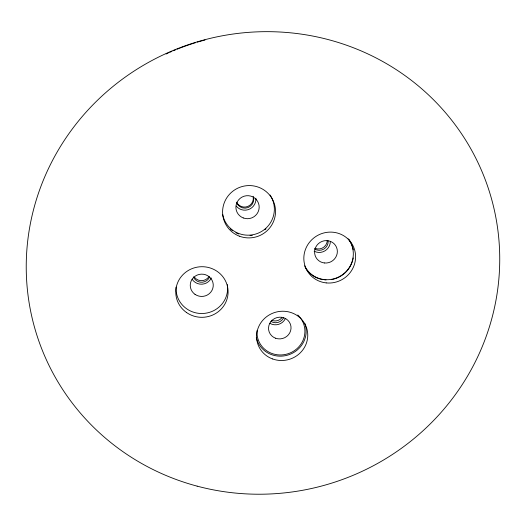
<?xml version="1.0" encoding="UTF-8"?>
<svg xmlns="http://www.w3.org/2000/svg" width="526" height="526" viewBox="0 0 526 526"><rect width="100%" height="100%" fill="white"/><g stroke="black" fill="none" stroke-linecap="round" stroke-linejoin="round"><path stroke-width="0.79" d="M281.791 317.882A8.547 8.219 -17.1 0 1 271.679 320.268M209.092 276.347A8.699 8.449 -2.5 0 1 194.469 277.248M327.29 240.362A8.686 8.429 -32 0 1 314.975 248.259M253.289 197.506A8.797 8.705 -19 0 1 236.608 202.168M253.177 196.29A8.857 8.758 -19 0 1 247.963 207.586A8.857 8.758 -19 0 1 236.595 202.517M209.532 277.209A8.751 8.501 -2.6 0 1 193.377 276.827M283.573 317.803A8.607 8.265 -17.1 0 1 270.89 321.36M328.152 240.901A8.738 8.482 -31.9 0 1 314.476 248.87M166.104 54A219.388 214.075 -17.7 0 1 168.274 53.001M169.72 52.344A219.388 214.075 -17.7 0 1 171.91 51.384M173.37 50.759A219.388 214.075 -17.7 0 1 175.572 49.832M177.045 49.234A219.388 214.075 -17.7 0 1 179.267 48.353M180.004 48.063A219.388 214.075 -17.7 0 1 192.766 43.553M193.522 43.31A219.388 214.075 -17.7 0 1 195.803 42.599M197.329 42.139A219.388 214.075 -17.7 0 1 205.002 40.015M265.985 228.817A26.616 26.254 -18.8 0 1 264.821 229.803M252.289 235.319A26.616 26.254 -18.8 0 1 250.008 235.589M238.692 233.971A26.616 26.254 -18.8 0 1 235.891 232.735M232.624 230.75A26.616 26.254 -18.8 0 1 230.243 228.836M299.866 317.211A24.064 23.019 -17.1 0 1 287.814 353.827A24.064 23.019 -17.1 0 1 257.05 330.584M297.775 314.995A24.064 23.019 -17.1 0 1 299.373 316.632M351.94 245.057A25.984 25.117 -31.1 0 1 353.229 249.83M353.209 257.97A25.984 25.117 -31.1 0 1 351.841 262.98M351.565 263.664A25.984 25.117 -31.1 0 1 338.363 277.399M337.685 277.702A25.984 25.117 -31.1 0 1 331.235 279.608M326.028 279.931A25.984 25.117 -31.1 0 1 324.549 279.832M323.082 279.648A25.984 25.117 -31.1 0 1 312.858 275.677M312.26 275.262A25.984 25.117 -31.1 0 1 305.185 267.379M348.791 239.291A25.984 25.117 -31.1 0 1 351.638 244.294M211.32 277.978A10.941 10.625 -2.5 0 1 192.082 279.221M255.899 198.217A11.072 10.954 -19 0 1 236.259 206.139M330.341 241.467A10.928 10.599 -31.9 0 1 314.14 251.198M285.309 318.71A10.757 10.336 -17.1 0 1 269.818 323.28M227.304 284.586A25.794 24.965 -3.4 0 1 203.023 313.483A25.794 24.965 -3.4 0 1 176.085 287.091M270.075 195.014A26.129 25.774 -18.8 0 1 258.036 233.228A26.129 25.774 -18.8 0 1 222.63 214.358M304.784 323.299A25.333 24.229 -17.1 0 1 287.781 355.089A25.333 24.229 -17.1 0 1 256.287 337.626M348.113 238.784A25.754 24.9 -31.1 0 1 340.966 275.729A25.754 24.9 -31.1 0 1 304.633 265.821M197.145 486.142A237.364 230.651 -17.7 0 0 492.849 203.838A237.364 230.651 -17.7 0 0 98.954 98.855A237.364 230.651 -17.7 0 0 197.145 486.142M195.008 294.343A11.506 11.145 -3.2 0 0 213.201 286.394A11.506 11.145 -3.2 0 0 197.053 275.131A11.506 11.145 -3.2 0 0 195.008 294.343M243.275 217.942A11.651 11.5 -18.9 0 0 259.048 205.396A11.651 11.5 -18.9 0 0 240.297 198.236A11.651 11.5 -18.9 0 0 243.275 217.942M324.483 262.974A11.487 11.118 -31.3 0 0 336.495 247.227A11.487 11.118 -31.3 0 0 316.941 245.248A11.487 11.118 -31.3 0 0 324.483 262.974M275.578 338.218A11.302 10.822 -17.1 0 0 290.931 326.251A11.302 10.822 -17.1 0 0 272.836 319.663A11.302 10.822 -17.1 0 0 275.578 338.218M186.533 312.529A26.168 25.301 -3.5 0 0 227.955 294.586A26.168 25.301 -3.5 0 0 191.326 268.924A26.168 25.301 -3.5 0 0 186.533 312.529M239.264 236.135A26.51 26.129 -18.8 0 0 275.256 207.744A26.51 26.129 -18.8 0 0 232.663 191.339A26.51 26.129 -18.8 0 0 239.264 236.135M272.527 358.929A25.689 24.544 -17.1 0 0 307.519 331.873A25.689 24.544 -17.1 0 0 266.465 316.81A25.689 24.544 -17.1 0 0 272.527 358.929M326.219 282.903A26.122 25.235 -31 0 0 353.682 247.22A26.122 25.235 -31 0 0 309.255 242.591A26.122 25.235 -31 0 0 326.219 282.903"/></g></svg>
